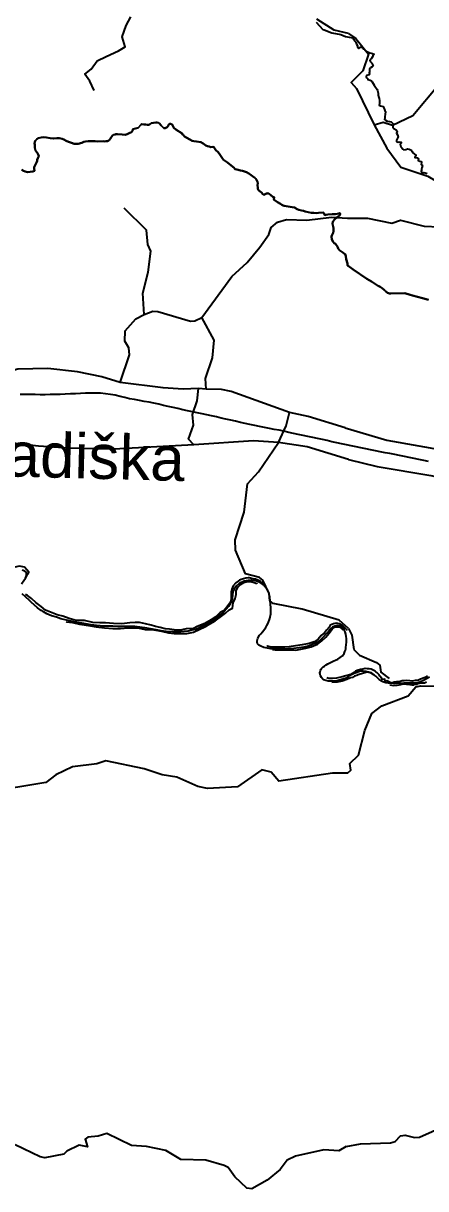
# Model space of a CAD drawing. Header units: metres. Extents: x 13.21 to 19.52, y 42.14 to 46.62.
# Drawn here: x 17.329 to 17.533, y 44.853 to 45.443 of the extents above; entities that cross this region are included whole.
import ezdxf

# ---------------------------------------------------------------- set-up
doc = ezdxf.new("R2010")
doc.units = ezdxf.units.M
doc.header["$MEASUREMENT"] = 0
for name, color, linetype in [('CESTE', 5, 'Continuous'), ('hr', 9, 'Continuous'), ('naziv_veci', 1, 'Continuous'), ('PRUGE', 7, 'Continuous'), ('RIJEKE', 4, 'Continuous')]:
    doc.layers.add(name, color=color, linetype=linetype)
doc.styles.get("Standard").update_dxf_attribs({"font": 'arial.ttf'})

msp = doc.modelspace()

# ---------------------------------------------------------------- linework, layer by layer
at = {"layer": 'CESTE'}
msp.add_line((17.42179, 45.25762), (17.4179, 45.25788), dxfattribs=at)
for points in [[(17.49393, 45.43759), (17.48666, 45.43927), (17.47784, 45.44492)], [(17.49393, 45.43759), (17.49753, 45.43506), (17.50396, 45.42719), (17.50117, 45.41873), (17.49523, 45.41282), (17.49798, 45.40987), (17.50684, 45.39138)], [(17.50684, 45.39138), (17.51141, 45.39282), (17.5161, 45.39131), (17.52643, 45.39617), (17.53942, 45.41158), (17.54546, 45.41742), (17.54749, 45.41841), (17.55772, 45.41815), (17.56481, 45.42023), (17.56727, 45.41995), (17.57982, 45.41373), (17.59436, 45.41078), (17.6014, 45.41292), (17.60429, 45.41738)], [(17.50684, 45.39138), (17.51338, 45.37967), (17.5204, 45.37004), (17.53409, 45.36542), (17.5595, 45.35046), (17.56875, 45.34744), (17.57449, 45.3439), (17.58357, 45.34071), (17.59225, 45.33413), (17.59438, 45.33138)], [(17.39038, 45.29542), (17.3898, 45.30617), (17.39251, 45.31678), (17.39391, 45.32748), (17.39239, 45.33091), (17.39165, 45.33806), (17.3804, 45.34925)], [(17.41963, 45.29392), (17.43486, 45.31459), (17.44262, 45.3217), (17.44904, 45.32946), (17.45364, 45.33588), (17.45472, 45.33937), (17.45788, 45.3422), (17.46254, 45.34357), (17.47274, 45.34322), (17.48528, 45.34469), (17.49334, 45.34421)], [(17.49334, 45.34421), (17.50355, 45.3441), (17.51578, 45.34162), (17.52016, 45.3432), (17.53225, 45.34018), (17.54742, 45.33947), (17.5538, 45.33651), (17.55621, 45.33614), (17.5635, 45.33735), (17.59438, 45.33138)], [(17.39038, 45.29542), (17.39489, 45.29703), (17.39744, 45.29701), (17.4139, 45.29196), (17.41615, 45.29217), (17.41963, 45.29392)], [(17.37836, 45.26107), (17.38312, 45.27504), (17.38272, 45.27859), (17.3806, 45.28185), (17.38089, 45.28722), (17.38628, 45.29328), (17.39038, 45.29542)], [(17.42179, 45.25762), (17.42153, 45.263), (17.42503, 45.27348), (17.42587, 45.28243), (17.41963, 45.29392)], [(17.37836, 45.26107), (17.369, 45.26392), (17.35675, 45.26639), (17.34167, 45.26815), (17.32644, 45.26769), (17.31932, 45.26574), (17.31432, 45.26519), (17.28647, 45.2673), (17.26233, 45.27276), (17.25721, 45.27248), (17.25244, 45.27129), (17.24287, 45.26296), (17.22293, 45.25507), (17.21787, 45.25481), (17.20956, 45.25682)], [(17.4179, 45.25788), (17.41028, 45.25758), (17.40014, 45.25831), (17.37836, 45.26107)], [(17.41564, 45.22947), (17.41297, 45.23234), (17.41539, 45.23936), (17.41497, 45.24475), (17.41736, 45.25174), (17.4179, 45.25788)], [(17.464, 45.24583), (17.43451, 45.25641), (17.42963, 45.25741), (17.42179, 45.25762)], [(17.4584, 45.2306), (17.46239, 45.23913), (17.464, 45.24583)], [(17.49215, 45.23806), (17.47353, 45.24386), (17.464, 45.24583)], [(17.49215, 45.23806), (17.51326, 45.23181), (17.54289, 45.22657), (17.58094, 45.2163), (17.61084, 45.21198), (17.64154, 45.19652)], [(17.41564, 45.22947), (17.37505, 45.22722), (17.35215, 45.22772), (17.33695, 45.22873), (17.27918, 45.23545), (17.26138, 45.23506), (17.25144, 45.23351), (17.23453, 45.22958), (17.22693, 45.22899), (17.21432, 45.23003), (17.20492, 45.2325)], [(17.4584, 45.2306), (17.44574, 45.23145), (17.41564, 45.22947)], [(17.4939, 45.13647), (17.4891, 45.14066), (17.47037, 45.14621), (17.45576, 45.14912), (17.45415, 45.15052), (17.45374, 45.15412), (17.45055, 45.16093), (17.44891, 45.16235), (17.44168, 45.16413), (17.43672, 45.17604), (17.43644, 45.18139), (17.44101, 45.19538), (17.44283, 45.20965), (17.44831, 45.21573), (17.4584, 45.2306)], [(17.49393, 45.22207), (17.47289, 45.22844), (17.4584, 45.2306)], [(17.49393, 45.22207), (17.50836, 45.21854), (17.53558, 45.21388), (17.55014, 45.21067), (17.56384, 45.2059), (17.59451, 45.19316), (17.61734, 45.19235), (17.63203, 45.18944), (17.65263, 45.17615), (17.66543, 45.17032), (17.68464, 45.16562), (17.7073, 45.16349), (17.73761, 45.15416), (17.74559, 45.15269)], [(17.4939, 45.13647), (17.49551, 45.13309), (17.49655, 45.12591)], [(17.49655, 45.12591), (17.49939, 45.12296), (17.50809, 45.11925), (17.50976, 45.11785), (17.51029, 45.11437), (17.51444, 45.11116)], [(17.4934, 45.06324), (17.495, 45.06473), (17.49462, 45.06806), (17.49902, 45.07239), (17.5021, 45.08479), (17.50564, 45.0934), (17.51077, 45.09736), (17.52402, 45.10242), (17.52797, 45.10694), (17.53047, 45.10743), (17.54571, 45.10711), (17.56586, 45.10883), (17.57333, 45.10782), (17.58511, 45.10454), (17.59227, 45.10614), (17.60479, 45.10477), (17.60983, 45.10497), (17.61989, 45.11036), (17.62965, 45.12079), (17.63392, 45.12269), (17.64212, 45.12442)], [(17.4934, 45.06324), (17.48579, 45.06328), (17.45856, 45.05918), (17.45473, 45.06372), (17.45003, 45.06488), (17.43768, 45.05626), (17.42252, 45.05556), (17.41768, 45.05646), (17.40705, 45.06129), (17.39959, 45.06247), (17.39041, 45.06551), (17.37104, 45.06951), (17.36644, 45.06796), (17.35414, 45.06649), (17.34577, 45.06241), (17.34067, 45.05851), (17.31106, 45.05364), (17.30571, 45.05368)], [(17.49265, 44.87436), (17.50001, 44.87563), (17.51513, 44.87607), (17.51753, 44.87674), (17.52018, 44.87973), (17.52255, 44.8801), (17.52734, 44.8789), (17.5299, 44.87901), (17.5427, 44.88468)], [(17.49265, 44.87436), (17.48894, 44.87207), (17.48147, 44.87254), (17.46706, 44.86946), (17.46285, 44.86742), (17.45933, 44.86269), (17.45269, 44.85728), (17.44491, 44.85293), (17.4425, 44.85311), (17.43637, 44.85886), (17.43298, 44.86368), (17.43101, 44.86475), (17.4216, 44.8674), (17.40909, 44.86765), (17.40139, 44.87227), (17.39163, 44.8742), (17.38411, 44.87481), (17.37163, 44.88094), (17.36721, 44.87947), (17.36197, 44.87896), (17.36059, 44.87793), (17.36183, 44.8741), (17.35749, 44.87502), (17.35133, 44.87187), (17.34988, 44.87037), (17.34013, 44.86855), (17.33776, 44.86899), (17.32523, 44.87506)]]:
    msp.add_lwpolyline(points, dxfattribs=at)
at = {"layer": 'hr'}
for points in [[(17.53446, 45.30276), (17.53143, 45.30364), (17.52626, 45.30506), (17.52503, 45.30544), (17.52234, 45.30617), (17.51539, 45.30599), (17.51469, 45.30611), (17.51365, 45.30645), (17.5127, 45.30715), (17.51206, 45.30767), (17.51093, 45.30878), (17.5105, 45.30912), (17.5099, 45.30942), (17.5092, 45.3097), (17.5091, 45.30975), (17.50549, 45.31208), (17.50315, 45.31352), (17.49632, 45.31823), (17.49438, 45.31951), (17.49401, 45.31985), (17.49343, 45.32025), (17.49333, 45.32081), (17.49332, 45.32126), (17.49276, 45.32349), (17.49249, 45.32501), (17.49237, 45.3255), (17.49221, 45.32587), (17.4918, 45.32609), (17.49106, 45.32672), (17.48952, 45.32775), (17.48914, 45.32816), (17.48859, 45.32879), (17.48844, 45.32938), (17.48816, 45.32993), (17.48769, 45.33065), (17.48732, 45.33113), (17.48699, 45.33128), (17.48662, 45.33153), (17.48615, 45.33212), (17.48551, 45.33339), (17.48528, 45.33492), (17.48549, 45.33544), (17.48615, 45.33677), (17.48631, 45.33764), (17.48635, 45.33812), (17.48625, 45.33919), (17.48612, 45.33991), (17.4858, 45.34132), (17.48595, 45.34244), (17.48626, 45.34285), (17.48683, 45.34348), (17.4881, 45.3446), (17.48936, 45.34554), (17.48962, 45.34595), (17.48962, 45.34651), (17.4894, 45.34662), (17.48893, 45.34658), (17.48739, 45.3462), (17.48676, 45.34612), (17.48569, 45.34619), (17.48338, 45.3461), (17.48238, 45.34581), (17.48184, 45.34573), (17.48152, 45.34628), (17.48131, 45.34681), (17.48116, 45.34696), (17.47877, 45.34679), (17.47761, 45.34676), (17.4763, 45.34682), (17.47497, 45.34693), (17.47191, 45.34762), (17.47106, 45.34791), (17.47011, 45.34806), (17.46883, 45.34842), (17.46789, 45.34871), (17.4665, 45.34949), (17.46543, 45.34973), (17.46534, 45.34975), (17.46137, 45.3504), (17.4609, 45.35058), (17.46016, 45.35099), (17.45941, 45.35136), (17.45802, 45.35221), (17.45628, 45.35346), (17.45611, 45.35387), (17.4561, 45.3542), (17.45643, 45.35455), (17.45553, 45.35491), (17.45456, 45.35584), (17.45377, 45.35651), (17.45328, 45.35674), (17.45323, 45.35676), (17.45271, 45.35672), (17.45234, 45.35661), (17.45171, 45.35631), (17.45097, 45.35601), (17.4506, 45.35638), (17.44979, 45.35712), (17.44847, 45.35815), (17.44825, 45.35868), (17.44798, 45.35908), (17.44798, 45.35945), (17.44781, 45.36083), (17.44796, 45.36191), (17.44779, 45.36251), (17.44736, 45.36355), (17.44699, 45.36414), (17.44651, 45.36466), (17.44348, 45.36672), (17.4422, 45.3675), (17.44019, 45.3682), (17.43923, 45.3683), (17.43737, 45.36878), (17.43632, 45.36896), (17.43631, 45.36926), (17.43595, 45.36966), (17.43531, 45.37011), (17.43265, 45.3724), (17.43169, 45.37306), (17.43056, 45.37373), (17.43003, 45.37436), (17.42875, 45.37641), (17.42789, 45.37755), (17.42671, 45.37856), (17.42575, 45.38014), (17.42528, 45.38026), (17.42422, 45.38017), (17.42333, 45.38036), (17.42246, 45.38061), (17.42166, 45.38097), (17.42035, 45.3819), (17.41907, 45.38268), (17.41689, 45.383), (17.41552, 45.38307), (17.41484, 45.38325), (17.4135, 45.38399), (17.41096, 45.38554), (17.41032, 45.38613), (17.40989, 45.38658), (17.40962, 45.38703), (17.40643, 45.38902), (17.40546, 45.3899), (17.40493, 45.39084), (17.40461, 45.39161), (17.40386, 45.39194), (17.40365, 45.39202), (17.40287, 45.39156), (17.40265, 45.39093), (17.40204, 45.39018), (17.40114, 45.38965), (17.40076, 45.38967), (17.4004, 45.38973), (17.39992, 45.39017), (17.39912, 45.39114), (17.39815, 45.39213), (17.39772, 45.39242), (17.39698, 45.39257), (17.39629, 45.39257), (17.39397, 45.39219), (17.39365, 45.392), (17.39319, 45.39162), (17.39271, 45.39144), (17.39202, 45.3914), (17.39133, 45.39154), (17.39034, 45.39156), (17.38928, 45.39168), (17.38896, 45.39164), (17.38745, 45.38981), (17.38476, 45.3892), (17.38466, 45.38875), (17.38435, 45.38823), (17.38398, 45.38774), (17.38319, 45.38729), (17.38193, 45.38673), (17.38083, 45.38643), (17.37925, 45.38645), (17.37701, 45.38663), (17.37612, 45.38666), (17.37586, 45.38654), (17.37497, 45.38632), (17.37444, 45.38602), (17.37402, 45.38557), (17.37371, 45.38511), (17.37339, 45.38445), (17.37297, 45.38377), (17.37261, 45.3834), (17.37194, 45.38318), (17.37114, 45.38306), (17.37046, 45.38305), (17.36972, 45.38312), (17.36697, 45.38303), (17.36564, 45.38306), (17.36453, 45.38313), (17.36332, 45.38309), (17.36211, 45.38315), (17.36084, 45.38303), (17.35989, 45.38281), (17.35895, 45.38232), (17.357, 45.38187), (17.35615, 45.38171), (17.3551, 45.38182), (17.35361, 45.38229), (17.35223, 45.38277), (17.35091, 45.38335), (17.34973, 45.38398), (17.34889, 45.38435), (17.34766, 45.38471), (17.34619, 45.38474), (17.34466, 45.38452), (17.34454, 45.38453), (17.34286, 45.38465), (17.341, 45.38497), (17.33942, 45.38511), (17.33825, 45.38503), (17.33673, 45.38461), (17.33615, 45.38424), (17.33607, 45.38416), (17.33542, 45.38356), (17.33517, 45.38286), (17.33501, 45.38197), (17.33508, 45.38144), (17.3351, 45.37977), (17.33542, 45.3785), (17.3365, 45.37706), (17.33687, 45.37647), (17.33703, 45.37606), (17.3371, 45.37561), (17.337, 45.37527), (17.33663, 45.3746), (17.33633, 45.37371), (17.33628, 45.37315), (17.33613, 45.37274), (17.33509, 45.37069), (17.33485, 45.36991), (17.33479, 45.36931), (17.33491, 45.36812), (17.33418, 45.36771), (17.33134, 45.36747), (17.33017, 45.36779), (17.32938, 45.36812), (17.32846, 45.36869)], [(17.32846, 45.36869), (17.32938, 45.36812), (17.33017, 45.36779), (17.33134, 45.36747), (17.33418, 45.36771), (17.33491, 45.36812), (17.33479, 45.36931), (17.33485, 45.36991), (17.33509, 45.37069), (17.33613, 45.37274), (17.33628, 45.37315), (17.33633, 45.37371), (17.33663, 45.3746), (17.337, 45.37527), (17.3371, 45.37561), (17.33703, 45.37606), (17.33687, 45.37647), (17.3365, 45.37706), (17.33542, 45.3785), (17.3351, 45.37977), (17.33508, 45.38144), (17.33501, 45.38197), (17.33517, 45.38286), (17.33542, 45.38356), (17.33607, 45.38416), (17.33615, 45.38424), (17.33673, 45.38461), (17.33825, 45.38503), (17.33942, 45.38511), (17.341, 45.38497), (17.34286, 45.38465), (17.34454, 45.38453), (17.34466, 45.38452), (17.34619, 45.38474), (17.34766, 45.38471), (17.34889, 45.38435), (17.34973, 45.38398), (17.35091, 45.38335), (17.35223, 45.38277), (17.35361, 45.38229), (17.3551, 45.38182), (17.35615, 45.38171), (17.357, 45.38187), (17.35895, 45.38232), (17.35989, 45.38281), (17.36084, 45.38303), (17.36211, 45.38315), (17.36332, 45.38309), (17.36453, 45.38313), (17.36564, 45.38306), (17.36697, 45.38303), (17.36972, 45.38312), (17.37046, 45.38305), (17.37114, 45.38306), (17.37194, 45.38318), (17.37261, 45.3834), (17.37297, 45.38377), (17.37339, 45.38445), (17.37371, 45.38511), (17.37402, 45.38557), (17.37444, 45.38602), (17.37497, 45.38632), (17.37586, 45.38654), (17.37612, 45.38666), (17.37701, 45.38663), (17.37925, 45.38645), (17.38083, 45.38643), (17.38193, 45.38673), (17.38319, 45.38729), (17.38398, 45.38774), (17.38435, 45.38823), (17.38466, 45.38875), (17.38476, 45.3892), (17.38745, 45.38981), (17.38896, 45.39164), (17.38928, 45.39168), (17.39034, 45.39156), (17.39133, 45.39154), (17.39202, 45.3914), (17.39271, 45.39144), (17.39319, 45.39162), (17.39365, 45.392), (17.39397, 45.39219), (17.39629, 45.39257), (17.39698, 45.39257), (17.39772, 45.39242), (17.39815, 45.39213), (17.39912, 45.39114), (17.39992, 45.39017), (17.4004, 45.38973), (17.40076, 45.38967), (17.40114, 45.38965), (17.40204, 45.39018), (17.40265, 45.39093), (17.40287, 45.39156), (17.40365, 45.39202), (17.40386, 45.39194), (17.40461, 45.39161), (17.40493, 45.39084), (17.40546, 45.3899), (17.40643, 45.38902), (17.40962, 45.38703), (17.40989, 45.38658), (17.41032, 45.38613), (17.41096, 45.38554), (17.4135, 45.38399), (17.41484, 45.38325), (17.41552, 45.38307), (17.41689, 45.383), (17.41907, 45.38268), (17.42035, 45.3819), (17.42166, 45.38097), (17.42246, 45.38061), (17.42333, 45.38036), (17.42422, 45.38017), (17.42528, 45.38026), (17.42575, 45.38014), (17.42671, 45.37856), (17.42789, 45.37755), (17.42875, 45.37641), (17.43003, 45.37436), (17.43056, 45.37373), (17.43169, 45.37306), (17.43265, 45.3724), (17.43531, 45.37011), (17.43595, 45.36966), (17.43631, 45.36926), (17.43632, 45.36896), (17.43737, 45.36878), (17.43923, 45.3683), (17.44019, 45.3682), (17.4422, 45.3675), (17.44348, 45.36672), (17.44651, 45.36466), (17.44699, 45.36414), (17.44736, 45.36355), (17.44779, 45.36251), (17.44796, 45.36191), (17.44781, 45.36083), (17.44798, 45.35945), (17.44798, 45.35908), (17.44825, 45.35868), (17.44847, 45.35815), (17.44979, 45.35712), (17.4506, 45.35638), (17.45097, 45.35601), (17.45171, 45.35631), (17.45234, 45.35661), (17.45271, 45.35672), (17.45323, 45.35676), (17.45328, 45.35674), (17.45377, 45.35651), (17.45456, 45.35584), (17.45553, 45.35491), (17.45643, 45.35455), (17.4561, 45.3542), (17.45611, 45.35387), (17.45628, 45.35346), (17.45802, 45.35221), (17.45941, 45.35136), (17.46016, 45.35099), (17.4609, 45.35058), (17.46137, 45.3504), (17.46534, 45.34975), (17.46543, 45.34973), (17.4665, 45.34949), (17.46789, 45.34871), (17.46883, 45.34842), (17.47011, 45.34806), (17.47106, 45.34791), (17.47191, 45.34762), (17.47497, 45.34693), (17.4763, 45.34682), (17.47761, 45.34676), (17.47877, 45.34679), (17.48116, 45.34696), (17.48131, 45.34681), (17.48152, 45.34628), (17.48184, 45.34573), (17.48238, 45.34581), (17.48338, 45.3461), (17.48569, 45.34619), (17.48676, 45.34612), (17.48739, 45.3462), (17.48893, 45.34658), (17.4894, 45.34662), (17.48962, 45.34651), (17.48962, 45.34595), (17.48936, 45.34554), (17.4881, 45.3446), (17.48683, 45.34348), (17.48626, 45.34285), (17.48595, 45.34244), (17.4858, 45.34132), (17.48612, 45.33991), (17.48625, 45.33919), (17.48635, 45.33812), (17.48631, 45.33764), (17.48615, 45.33677), (17.48549, 45.33544), (17.48528, 45.33492), (17.48551, 45.33339), (17.48615, 45.33212), (17.48662, 45.33153), (17.48699, 45.33128), (17.48732, 45.33113), (17.48769, 45.33065), (17.48816, 45.32993), (17.48844, 45.32938), (17.48859, 45.32879), (17.48914, 45.32816), (17.48952, 45.32775), (17.49106, 45.32672), (17.4918, 45.32609), (17.49221, 45.32587), (17.49237, 45.3255), (17.49249, 45.32501), (17.49276, 45.32349), (17.49332, 45.32126), (17.49333, 45.32081), (17.49343, 45.32025), (17.49401, 45.31985), (17.49438, 45.31951), (17.49632, 45.31823), (17.50315, 45.31352), (17.50549, 45.31208), (17.5091, 45.30975), (17.5092, 45.3097), (17.5099, 45.30942), (17.5105, 45.30912), (17.51093, 45.30878), (17.51206, 45.30767), (17.5127, 45.30715), (17.51365, 45.30645), (17.51469, 45.30611), (17.51539, 45.30599), (17.52234, 45.30617), (17.52503, 45.30544), (17.52626, 45.30506), (17.53143, 45.30364), (17.53446, 45.30276)], [(17.32845, 45.15901), (17.32962, 45.16083), (17.33043, 45.16201), (17.3308, 45.16283), (17.33096, 45.16363), (17.33094, 45.16438), (17.33068, 45.16495), (17.33, 45.16549), (17.32878, 45.16601)], [(17.53493, 45.11178), (17.53186, 45.11013), (17.53039, 45.10944), (17.52909, 45.10894), (17.52816, 45.10879), (17.52186, 45.10882), (17.51746, 45.1086), (17.51669, 45.10856), (17.5141, 45.10877), (17.51281, 45.10903), (17.51135, 45.10945), (17.51025, 45.11005), (17.50989, 45.1103), (17.50935, 45.1107), (17.50851, 45.11144), (17.50765, 45.1123), (17.50667, 45.11306), (17.50532, 45.11385), (17.50419, 45.11428), (17.50268, 45.11466), (17.50215, 45.11477), (17.5014, 45.11492), (17.50031, 45.1148), (17.49949, 45.11465), (17.49821, 45.11421), (17.49684, 45.11372), (17.49536, 45.11303), (17.49439, 45.11262), (17.49263, 45.11136), (17.48871, 45.11014), (17.48751, 45.10982), (17.48625, 45.10974), (17.48364, 45.10983), (17.48132, 45.1105), (17.48079, 45.11096), (17.48017, 45.11165), (17.4797, 45.11255), (17.47953, 45.11319), (17.47942, 45.11399), (17.47949, 45.11455), (17.47964, 45.1152), (17.47995, 45.11576), (17.48028, 45.11617), (17.48109, 45.11702), (17.48174, 45.11745), (17.48267, 45.11812), (17.4835, 45.11861), (17.48554, 45.11964), (17.48655, 45.12006), (17.48737, 45.12045), (17.48846, 45.12092), (17.49091, 45.12264), (17.49173, 45.12376), (17.49203, 45.12476), (17.49233, 45.12547), (17.49248, 45.12618), (17.49257, 45.12687), (17.49285, 45.12952), (17.49286, 45.13133), (17.49278, 45.13247), (17.49261, 45.13361), (17.49221, 45.13483), (17.49172, 45.13585), (17.491, 45.13676), (17.49019, 45.13743), (17.48943, 45.13774), (17.48817, 45.13791), (17.48696, 45.13766), (17.48581, 45.13707), (17.48482, 45.13625), (17.48382, 45.13502), (17.47949, 45.13061), (17.47807, 45.12953), (17.47727, 45.12903), (17.4757, 45.12832), (17.47356, 45.12759), (17.47127, 45.12708), (17.46879, 45.12666), (17.46626, 45.12636), (17.46375, 45.12619), (17.45911, 45.12604), (17.45728, 45.12611), (17.4546, 45.12626), (17.45297, 45.12649), (17.45101, 45.12691), (17.44949, 45.12746), (17.44846, 45.12803), (17.44786, 45.12877), (17.44759, 45.12954), (17.44764, 45.1302), (17.448, 45.13161), (17.44891, 45.13303), (17.4495, 45.13384), (17.45031, 45.13478), (17.45213, 45.13701), (17.45262, 45.13797), (17.45331, 45.1391), (17.45408, 45.14152), (17.45451, 45.1439), (17.45454, 45.14668), (17.45456, 45.14688), (17.45445, 45.1488), (17.45443, 45.14901), (17.45421, 45.15052), (17.45402, 45.1525), (17.45354, 45.15458), (17.45292, 45.15611), (17.45227, 45.15697), (17.45085, 45.15851), (17.44931, 45.15955), (17.44786, 45.16029), (17.44662, 45.16067), (17.44488, 45.16081), (17.44318, 45.1608), (17.4411, 45.1604), (17.43862, 45.15928), (17.43697, 45.15791), (17.43597, 45.15645), (17.43542, 45.15501), (17.4352, 45.15346), (17.43502, 45.15156), (17.43456, 45.15012), (17.43399, 45.14899), (17.43312, 45.1476), (17.43202, 45.14622), (17.4309, 45.14504), (17.42958, 45.14375), (17.42777, 45.14252), (17.42469, 45.14031), (17.42247, 45.13895), (17.42072, 45.13794), (17.41779, 45.13651), (17.41651, 45.13605), (17.41466, 45.13556), (17.41281, 45.13518), (17.41068, 45.13489), (17.40906, 45.1348), (17.40665, 45.13473), (17.40487, 45.13474), (17.40164, 45.13504), (17.399, 45.13536), (17.39657, 45.13574), (17.39077, 45.13677), (17.38577, 45.13753), (17.38131, 45.13754), (17.37903, 45.13757), (17.37705, 45.13754), (17.37458, 45.13761), (17.37204, 45.13758), (17.36908, 45.13761), (17.36812, 45.13776), (17.36635, 45.13796), (17.36368, 45.13833), (17.35896, 45.13911), (17.35641, 45.13957), (17.35351, 45.14015), (17.3512, 45.14065), (17.34835, 45.14143), (17.34616, 45.14213), (17.34363, 45.14292), (17.34119, 45.14398), (17.33951, 45.14484), (17.33825, 45.14567), (17.33649, 45.1469), (17.3333, 45.14976), (17.33222, 45.15075), (17.32867, 45.15404)]]:
    msp.add_lwpolyline(points, dxfattribs=at)
at = {"layer": 'PRUGE'}
msp.add_lwpolyline([(17.53444, 45.22102), (17.53199, 45.22152), (17.52955, 45.22201), (17.5271, 45.22251), (17.52466, 45.22301), (17.52221, 45.2235), (17.51976, 45.22399), (17.51731, 45.22448), (17.51486, 45.22498), (17.51241, 45.22547), (17.50996, 45.22596), (17.50751, 45.22645), (17.50506, 45.22694), (17.50261, 45.22742), (17.50016, 45.22792), (17.49771, 45.22842), (17.49526, 45.2289), (17.49281, 45.22939), (17.49038, 45.22993), (17.48796, 45.23048), (17.48553, 45.23103), (17.4831, 45.23156), (17.48066, 45.23209), (17.47822, 45.23261), (17.47579, 45.23312), (17.47335, 45.23365), (17.47092, 45.23419), (17.46849, 45.23471), (17.46605, 45.23524), (17.46362, 45.23576), (17.46118, 45.23628), (17.45873, 45.23678), (17.45628, 45.23726), (17.45382, 45.23774), (17.45137, 45.23823), (17.44891, 45.23872), (17.44647, 45.23921), (17.44403, 45.23972), (17.44159, 45.24026), (17.43916, 45.24079), (17.43673, 45.24134), (17.43431, 45.24189), (17.43188, 45.24245), (17.42946, 45.24299), (17.42703, 45.24354), (17.42461, 45.24409), (17.42218, 45.24462), (17.41974, 45.24514), (17.4173, 45.24567), (17.41487, 45.24618), (17.41243, 45.24671), (17.40999, 45.24723), (17.40755, 45.24776), (17.40512, 45.2483), (17.40269, 45.24885), (17.40027, 45.2494), (17.39784, 45.24994), (17.39541, 45.25048), (17.39296, 45.25097), (17.3905, 45.25143), (17.38802, 45.25188), (17.38557, 45.25233), (17.3831, 45.2528), (17.38068, 45.25335), (17.37827, 45.25393), (17.37586, 45.25453), (17.37339, 45.25496), (17.37088, 45.25528), (17.36835, 45.25552), (17.36582, 45.25562), (17.36327, 45.25562), (17.36327, 45.25562), (17.36072, 45.25555), (17.35818, 45.25545), (17.35563, 45.25533), (17.3531, 45.25521), (17.35055, 45.2551), (17.34801, 45.25499), (17.34546, 45.2549), (17.34291, 45.25485), (17.34037, 45.25483), (17.33782, 45.25483), (17.33527, 45.25484), (17.33273, 45.25486), (17.33018, 45.25487), (17.33018, 45.25487), (17.32763, 45.25484)], dxfattribs=at)
at = {"layer": 'RIJEKE'}
for points in [[(17.3651, 45.40884), (17.36291, 45.41345), (17.36036, 45.41714), (17.36366, 45.41963), (17.36667, 45.42374), (17.37126, 45.42599), (17.3775, 45.42892), (17.3808, 45.43095), (17.37926, 45.43601), (17.38132, 45.44173), (17.38368, 45.44607)], [(17.47748, 45.44336), (17.48098, 45.43966), (17.48151, 45.43947), (17.48552, 45.43801), (17.49006, 45.43705), (17.49233, 45.43612), (17.49601, 45.43543), (17.49659, 45.43454), (17.49701, 45.43392), (17.49756, 45.43326), (17.49773, 45.43275), (17.49801, 45.43225), (17.49838, 45.43143), (17.49837, 45.43092), (17.49857, 45.43037), (17.49913, 45.43011), (17.4999, 45.4308), (17.4999, 45.4308), (17.50081, 45.43076), (17.50167, 45.42975), (17.50212, 45.42929), (17.50281, 45.42873), (17.50339, 45.42844), (17.50405, 45.42816), (17.50462, 45.42793), (17.50612, 45.42745), (17.5069, 45.42711), (17.50623, 45.42626), (17.50603, 45.42582), (17.5055, 45.42506), (17.50499, 45.42464), (17.50469, 45.42403), (17.50509, 45.4233), (17.50566, 45.42255), (17.50596, 45.42193), (17.50631, 45.42131), (17.50582, 45.42078), (17.50501, 45.42021), (17.50459, 45.41965), (17.50448, 45.41888), (17.50456, 45.41817), (17.50442, 45.41768), (17.50466, 45.41718), (17.50433, 45.41666), (17.50292, 45.41638), (17.50281, 45.4157), (17.50316, 45.41523), (17.50371, 45.41477), (17.50365, 45.41431), (17.50491, 45.41397), (17.50546, 45.41361), (17.50595, 45.4131), (17.50692, 45.41147), (17.50763, 45.41046), (17.50813, 45.40984), (17.50839, 45.40927), (17.50852, 45.40874), (17.50874, 45.4081), (17.50888, 45.40736), (17.50897, 45.40664), (17.50913, 45.40571), (17.50942, 45.4048), (17.50952, 45.40381), (17.50953, 45.40301), (17.50963, 45.40202), (17.50936, 45.4013), (17.51001, 45.40103), (17.51144, 45.40067), (17.51174, 45.40002), (17.51229, 45.39859), (17.51255, 45.39814), (17.51244, 45.39663), (17.51229, 45.39567), (17.5122, 45.39484), (17.51208, 45.39405), (17.51254, 45.3937), (17.51346, 45.39329), (17.51466, 45.39313), (17.51554, 45.39285), (17.51604, 45.3924), (17.51657, 45.39188), (17.51639, 45.39104), (17.51625, 45.39023), (17.5169, 45.3895), (17.518, 45.38891), (17.51862, 45.38786), (17.51818, 45.38714), (17.51871, 45.38629), (17.51901, 45.3853), (17.51816, 45.38359), (17.51819, 45.38297), (17.51895, 45.38269), (17.5196, 45.38278), (17.5196, 45.38278), (17.5206, 45.38258), (17.52047, 45.38209), (17.52004, 45.38159), (17.52043, 45.38021), (17.52087, 45.37985), (17.52148, 45.37915), (17.52193, 45.37879), (17.52285, 45.37891), (17.52369, 45.37918), (17.52369, 45.37918), (17.52453, 45.37913), (17.52529, 45.3788), (17.52578, 45.3784), (17.52613, 45.37785), (17.5263, 45.37736), (17.52811, 45.37597), (17.52778, 45.37532), (17.52749, 45.37489), (17.52869, 45.3747), (17.52937, 45.37417), (17.52922, 45.37341), (17.53, 45.37295), (17.53067, 45.37277), (17.53081, 45.37227), (17.53071, 45.37134), (17.53135, 45.37082), (17.53109, 45.36971), (17.53087, 45.36902), (17.53086, 45.36851), (17.53076, 45.36788), (17.53087, 45.36737), (17.53128, 45.36695), (17.53209, 45.36735), (17.53209, 45.36735), (17.53262, 45.36704), (17.5337, 45.36673)], [(17.33034, 45.16203), (17.33114, 45.16318), (17.33149, 45.16409), (17.33214, 45.16501), (17.33115, 45.16616), (17.32986, 45.16754), (17.32728, 45.168), (17.32728, 45.168), (17.32501, 45.16754), (17.32113, 45.16708), (17.3182, 45.16662), (17.3156, 45.16594), (17.313, 45.16593), (17.3117, 45.16685), (17.31127, 45.1681)], [(17.45085, 45.15845), (17.45037, 45.15946), (17.44912, 45.16036), (17.44759, 45.16117), (17.44689, 45.16137), (17.4455, 45.16168), (17.44368, 45.16209), (17.44368, 45.16209), (17.44312, 45.1621), (17.442, 45.16191), (17.43963, 45.16128), (17.43874, 45.161), (17.4368, 45.15962), (17.43549, 45.15803), (17.43485, 45.15642), (17.43452, 45.15482), (17.43451, 45.15322), (17.4345, 45.15138), (17.43417, 45.14978), (17.43286, 45.14795), (17.43092, 45.14565), (17.42897, 45.14451), (17.428, 45.14359), (17.42671, 45.14245), (17.42444, 45.14085), (17.42119, 45.13901), (17.41729, 45.13741), (17.41535, 45.1365), (17.41178, 45.13627), (17.40953, 45.13582), (17.40725, 45.1356), (17.40564, 45.13583), (17.40336, 45.13606), (17.4011, 45.13629), (17.39851, 45.13698), (17.39624, 45.13744), (17.39397, 45.13813), (17.39106, 45.13882), (17.38814, 45.13952), (17.38814, 45.13952), (17.38586, 45.13952), (17.38328, 45.1393), (17.37908, 45.13884), (17.37486, 45.13907), (17.37097, 45.13931), (17.37097, 45.13931), (17.36806, 45.13931), (17.3645, 45.13954), (17.36029, 45.14046), (17.36029, 45.14046), (17.35607, 45.14047), (17.35252, 45.14162), (17.34928, 45.14276), (17.34636, 45.14346), (17.34053, 45.14575), (17.33826, 45.14759), (17.33568, 45.14965), (17.33341, 45.15171), (17.33147, 45.1531), (17.33039, 45.15373)], [(17.39102, 45.13599), (17.39527, 45.13584), (17.39915, 45.13515), (17.40271, 45.13423), (17.40562, 45.13399), (17.40918, 45.13398), (17.41211, 45.13398), (17.41535, 45.13467), (17.41826, 45.13604), (17.4215, 45.13741), (17.42378, 45.13878), (17.42637, 45.14039), (17.42961, 45.14267), (17.43158, 45.14428), (17.43352, 45.14588), (17.43515, 45.14679), (17.43548, 45.14954), (17.43645, 45.15161), (17.4371, 45.15367), (17.43711, 45.15573), (17.43809, 45.15757), (17.43921, 45.15882), (17.44099, 45.15974), (17.44295, 45.16022), (17.44408, 45.1603), (17.44408, 45.1603), (17.44617, 45.15979), (17.44742, 45.15918), (17.44756, 45.15901)], [(17.35091, 45.13997), (17.35123, 45.13993)], [(17.35123, 45.13993), (17.35413, 45.13955), (17.35769, 45.13863), (17.36222, 45.13794), (17.3661, 45.13725), (17.37032, 45.13679), (17.37454, 45.13655), (17.37842, 45.13655), (17.3823, 45.13677), (17.38717, 45.13676), (17.38717, 45.13676), (17.38941, 45.13632)], [(17.49337, 45.13545), (17.49311, 45.1358), (17.49118, 45.13761), (17.48938, 45.13881), (17.4876, 45.13914), (17.4876, 45.13914), (17.4863, 45.13891), (17.48467, 45.13823), (17.48403, 45.13709), (17.48273, 45.13571), (17.48175, 45.13433), (17.48102, 45.13372), (17.48012, 45.13296), (17.4785, 45.13113), (17.47655, 45.12976), (17.47396, 45.12885), (17.47038, 45.12816), (17.46714, 45.12771), (17.4639, 45.12726), (17.46164, 45.12703), (17.45873, 45.12704), (17.45679, 45.12704), (17.45484, 45.12705), (17.45289, 45.1275), (17.45251, 45.12758)], [(17.45537, 45.12578), (17.45677, 45.12566), (17.46196, 45.12566), (17.46715, 45.12558), (17.47233, 45.12656), (17.47492, 45.12725), (17.47816, 45.1286), (17.48044, 45.13021), (17.48239, 45.13204), (17.48401, 45.13387), (17.48564, 45.13616), (17.48694, 45.1373), (17.48809, 45.13733), (17.48865, 45.13732), (17.48865, 45.13732), (17.48949, 45.13722), (17.49088, 45.13612), (17.49105, 45.1356)], [(17.38941, 45.13632), (17.39102, 45.13599)], [(17.53391, 45.11237), (17.53275, 45.11161), (17.53031, 45.11084), (17.52897, 45.11023), (17.52769, 45.11013), (17.52604, 45.10981), (17.52487, 45.10999), (17.52338, 45.11008), (17.52338, 45.11008), (17.52202, 45.11006), (17.52108, 45.10997), (17.52002, 45.10972), (17.51898, 45.10953), (17.51816, 45.1094), (17.51694, 45.10938), (17.51582, 45.10877), (17.51429, 45.10951), (17.51353, 45.10991), (17.51353, 45.10991), (17.5125, 45.10971), (17.51225, 45.1108), (17.51225, 45.1108), (17.51097, 45.11064), (17.51072, 45.11118), (17.50971, 45.11229), (17.50949, 45.11309), (17.50882, 45.11366), (17.50817, 45.11415), (17.50765, 45.1145), (17.50733, 45.11486), (17.50675, 45.11523), (17.50603, 45.11557), (17.50531, 45.11584), (17.50441, 45.11603), (17.50338, 45.11608), (17.50234, 45.11615), (17.50234, 45.11615), (17.50108, 45.1159), (17.49992, 45.11576), (17.49877, 45.11544), (17.49745, 45.11487), (17.49668, 45.11427), (17.49597, 45.11377), (17.49512, 45.11316), (17.49072, 45.11208), (17.48782, 45.1114), (17.48587, 45.11117), (17.48392, 45.11117), (17.48294, 45.11152)], [(17.50753, 45.11229), (17.50696, 45.11296), (17.50613, 45.11358), (17.50555, 45.11409), (17.50424, 45.11436), (17.50337, 45.1144), (17.50337, 45.1144), (17.5027, 45.11424), (17.50218, 45.11409), (17.5015, 45.11379), (17.50043, 45.11353), (17.49973, 45.11335), (17.49884, 45.11297), (17.49812, 45.11268), (17.4969, 45.1123), (17.49591, 45.11163), (17.49483, 45.11147), (17.49299, 45.1107), (17.49072, 45.10978), (17.48813, 45.10933), (17.48549, 45.1091)], [(17.51485, 45.10793), (17.51691, 45.10768), (17.51791, 45.10778), (17.51853, 45.10787), (17.51956, 45.10802), (17.52033, 45.1082), (17.52114, 45.10836), (17.52173, 45.10841), (17.5229, 45.10841), (17.5229, 45.10841), (17.5235, 45.10834), (17.52452, 45.10825), (17.52513, 45.10815), (17.52598, 45.10804), (17.52697, 45.10795), (17.52739, 45.1083), (17.52739, 45.1083), (17.52842, 45.10811), (17.5292, 45.10865), (17.53075, 45.109), (17.53153, 45.109), (17.53153, 45.109), (17.53239, 45.10891), (17.53345, 45.10948)]]:
    msp.add_lwpolyline(points, dxfattribs=at)

# ---------------------------------------------------------------- texts
at = {"layer": 'naziv_veci', "insert": (17.20395, 45.2392), "char_height": 0.0224579, "width": 0.2620086, "attachment_point": 1, "rotation": 358.43114}
msp.add_mtext('{\\fArial CE|b0|i0|c238|p34;Nova Gradiška} ', dxfattribs=at)

doc.saveas('drawing.dxf')
